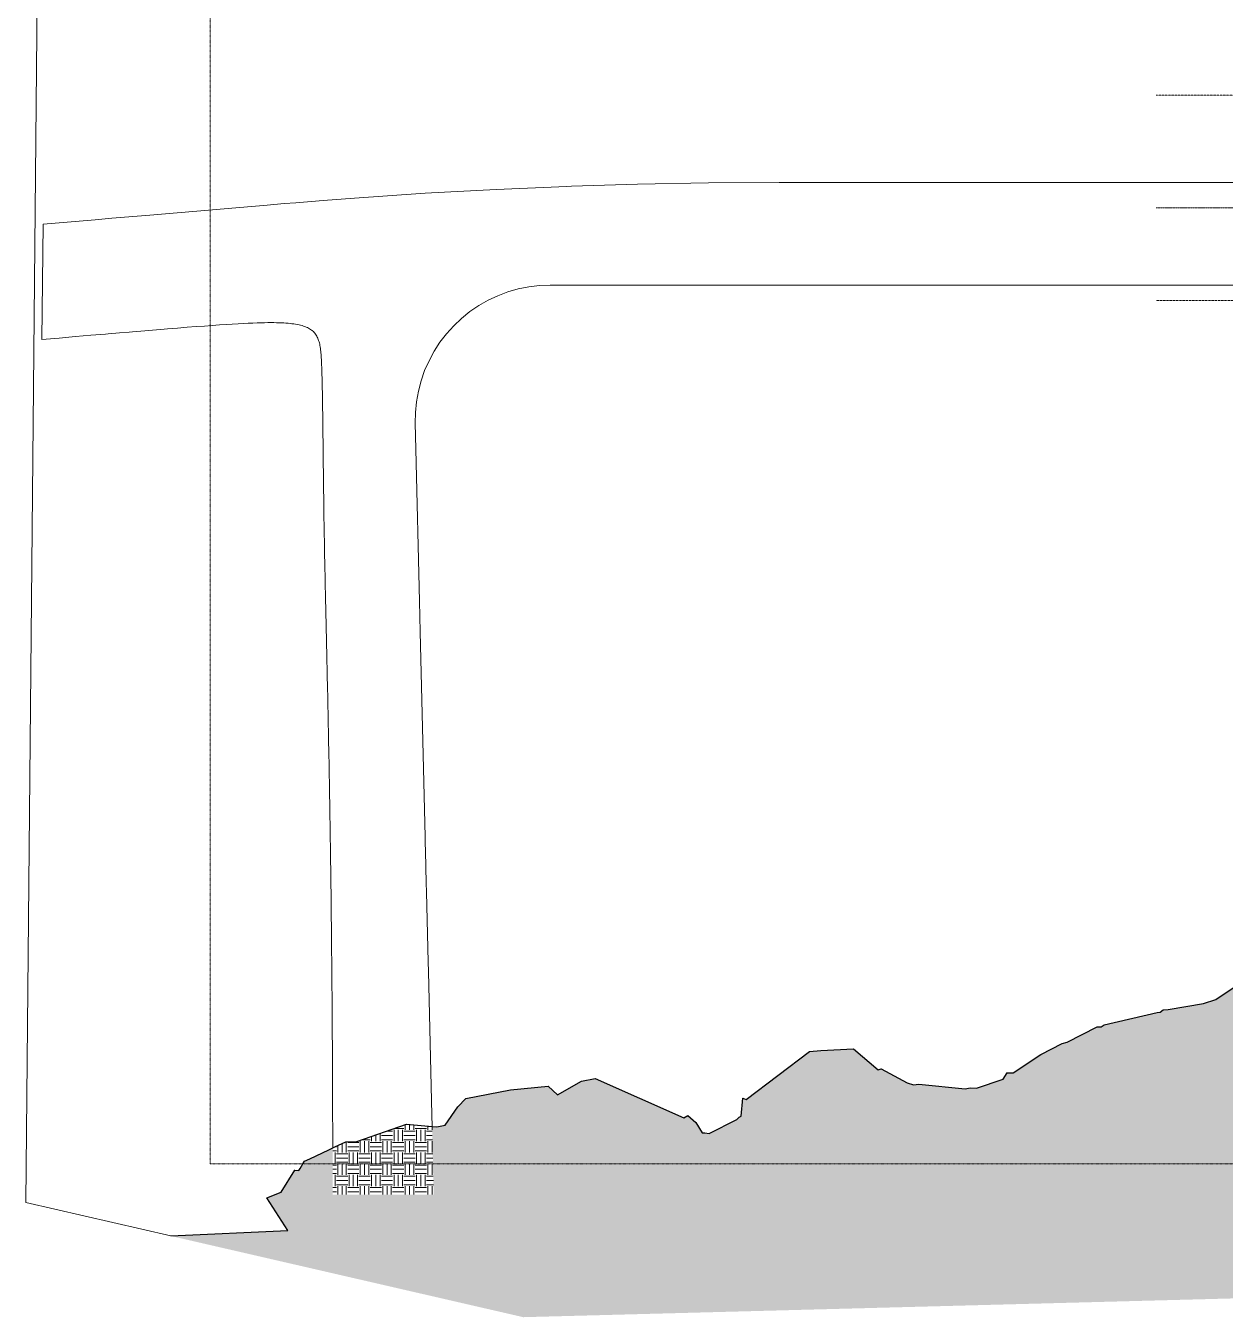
# Model space of a CAD drawing. Header units: inches. Extents: x -10205 to 13964, y -460 to 30702.
# Drawn here: x -10205 to -5087, y 7931 to 13441 of the extents above; entities that cross this region are included whole.
import ezdxf

# ---------------------------------------------------------------- set-up
doc = ezdxf.new("R2010")
doc.units = ezdxf.units.IN
doc.header["$MEASUREMENT"] = 0
for name, pattern in [('Aligning Line 1_8_', [0.25, 0.125, -0.125]), ('IMPORT-CENTER _3_', [2, 1.25, -0.25, 0.25, -0.25]), ('IMPORT-DASHED _2_', [0.75, 0.5, -0.25])]:
    doc.linetypes.add(name, pattern=pattern)
for name, color, linetype, lineweight in [('0-1', 7, 'Continuous', 5), ('00base_6150001_dwg', 147, 'Continuous', 13), ('C-TOPO', 7, 'Continuous', 9), ('C-TOPO-2', 130, 'Continuous', 25), ('E_RW', 147, 'IMPORT-DASHED _2_', 13), ('E_RW-1', 4, 'IMPORT-CENTER _3_', 9), ('G-ANNO-SYMB', 111, 'Aligning Line 1_8_', 9)]:
    doc.layers.add(name, color=color, linetype=linetype, lineweight=lineweight)
pattern_1 = [(0, (0, 0), (48, 48), [48, -48]), (0, (0, 18), (48, 48), [48, -48]), (0, (0, 36), (48, 48), [48, -48]), (90, (6, 42), (-48, 48), [48, -48]), (90, (24, 42), (-48, 48), [48, -48]), (90, (42, 42), (-48, 48), [48, -48])]

# ---------------------------------------------------------------- blocks, each defined once
blk = doc.blocks.new('1750 Ox - Topography_rvt-1-SITE PLAN - CAD FILE')
at = {"layer": 'C-TOPO'}
h = blk.add_hatch(dxfattribs=at)
h.set_pattern_fill('FP_19', color=256, style=0, pattern_type=2)
h.set_pattern_definition(pattern_1)
h.paths.add_polyline_path([(1203.9, 9769.2), (1748.4, 9769.2), (1747.1, 9770.5), (1743.4, 9770.3), (1728.8, 9775.5), (1617.9, 9778.3), (1509.9, 9797.8), (1501.2, 9792.9), (1488.3, 9802.6), (1316.1, 9813.5), (1277, 9814.6), (1199.6, 9805.2)], flags=0)
h.paths.add_polyline_path([(-8082.9, 7930.9), (4486.5, 8262.9), (4517, 8983.4), (4514.7, 10456.4), (4514.7, 9846.9), (4509, 10078.3), (4499.6, 10135.1), (4498.6, 9482.7), (4489.2, 9305.6), (4462.4, 9308.9), (4326.9, 9247.4), (4317.4, 9240.9), (4210.2, 9242), (4204.1, 9247.9), (4179.4, 9286.7), (4166.8, 9298), (4019.5, 9302.8), (4021.9, 9240.1), (4024.4, 9168.1), (4026.8, 9095.6), (4028.9, 9023.7), (4030.6, 8961.7), (4031.9, 8908), (4033.1, 8850.1), (4034.2, 8792.3), (4035.2, 8734.4), (4035.9, 8676.6), (4036.5, 8618.8), (4036.9, 8560), (4037.1, 8503.5), (4037.1, 8474.7), (3008.4, 8480.1), (3008.2, 8609.1), (3007.9, 8693.9), (3007.6, 8742.7), (3007.4, 8775.3), (3006.9, 8827.8), (3006.4, 8869.3), (3005.5, 8933.7), (3005, 8961.7), (3004.4, 8987.6), (3003.7, 9021.3), (3002.8, 9052.5), (3001.4, 9095.6), (3000.4, 9122.1), (3000, 9131.4), (2998.9, 9153.2), (2997.8, 9172.9), (2996.7, 9190.8), (2995.5, 9206.8), (2993.8, 9225.4), (2993, 9233.9), (2991.7, 9245.1), (2990.3, 9255.1), (2989, 9263.7), (2987.4, 9272.1), (2986.2, 9277.8), (2984.7, 9283.5), (2983.6, 9287.1), (2938.7, 9348.1), (2934.2, 9351.1), (2928.9, 9354.1), (2923.3, 9357), (2917.4, 9359.7), (2911.1, 9362.3), (2904.5, 9364.7), (2897.5, 9367), (2890.2, 9369.1), (2882.5, 9371.1), (2874.3, 9373), (2865.8, 9374.8), (2856.9, 9376.4), (2847.6, 9377.9), (2837.9, 9379.4), (2827.7, 9380.7), (2813.9, 9382.2), (2806.1, 9383), (2794.7, 9384), (2780.3, 9385.1), (2764, 9386.2), (2744.2, 9387.3), (2723.3, 9388.2), (2701.3, 9389), (2678.2, 9389.7), (2645.5, 9390.4), (2606.2, 9391), (2564.1, 9391.5), (2502.4, 9392), (2236.7, 9394), (2021.7, 9395.9), (1801.5, 9398), (1596, 9400.1), (1400.9, 9402.3), (1208, 9404.7), (1036.6, 9406.9), (888, 9409.1), (735, 9411.5), (359.7, 9417.5), (283.6, 9418.5), (223.4, 9419.1), (176.6, 9419.4), (141.2, 9419.5), (109, 9419.4), (80.1, 9419.1), (59.4, 9418.8), (41, 9418.3), (24.8, 9417.7), (14.2, 9417.1), (4.7, 9416.4), (-1, 9415.9), (-6.2, 9415.3), (-11.1, 9414.5), (-15.5, 9413.7), (-19.6, 9412.8), (-23.3, 9411.7), (-26.8, 9410.5), (-29.9, 9409.1), (-32.8, 9407.6), (-34.2, 9406.8), (-36.8, 9405), (-39.2, 9403), (-41.5, 9400.8), (-43.7, 9398.4), (-44.7, 9397), (-45.7, 9395.4), (-46.7, 9393.4), (-47.7, 9390.9), (-48.6, 9387.8), (-49.5, 9384.1), (-50.4, 9379.5), (-51.3, 9374), (-52.1, 9367.5), (-52.9, 9359.8), (-53.7, 9350.9), (-54.4, 9340.7), (-55.1, 9328.9), (-55.8, 9315.6), (-56.6, 9296.6), (-57.3, 9276), (-57.7, 9265.2), (-58.6, 9229.5), (-59.3, 9196.6), (-60.2, 9139.3), (-61, 9071.8), (-61.7, 8989.1), (-62.2, 8902.5), (-62.6, 8799), (-62.9, 8681.6), (-63, 8549.6), (-63.1, 8477.9), (-405.4, 8477.9), (-443.2, 9769.2), (1203.9, 9769.2), (1199.6, 9805.2), (1178.7, 9802.6), (1082.2, 9803.7), (1047.7, 9803.8), (932.7, 9807.3), (881.5, 9807.3), (862.3, 9810.9), (807, 9832.3), (806.9, 9832.1), (779.4, 9833), (777, 9838.1), (662.8, 9854.1), (638.8, 9850.5), (626.5, 9850), (496.6, 9872.4), (420.6, 9863.4), (402.3, 9854.9), (400.9, 9854.9), (399, 9854.1), (329.6, 9819.9), (283.3, 9803.4), (265.5, 9802.9), (233.1, 9815.4), (149.7, 9818.5), (80, 9816), (53.7, 9806.5), (47.5, 9806.7), (47.2, 9806.6), (20.9, 9806.7), (20.6, 9807.7), (-70.6, 9820.1), (-71.6, 9819.9), (-132.8, 9817), (-188.4, 9814.1), (-221.5, 9818.4), (-225.3, 9818.4), (-235.1, 9816.4), (-240.8, 9815.7), (-244.1, 9815.4), (-343.6, 9802.8), (-389.2, 9799.1), (-412, 9797.9), (-419.9, 9797.3), (-515.8, 9788.1), (-539.9, 9786), (-633.2, 9724.5), (-647, 9712.5), (-772.8, 9639.9), (-796.3, 9619.9), (-866.8, 9557.7), (-882.5, 9549.5), (-890.7, 9544.7), (-983.3, 9505.3), (-999.1, 9499.6), (-1097.9, 9495.8), (-1125.6, 9493.6), (-1175.3, 9481.9), (-1269.9, 9470.6), (-1332.9, 9475.6), (-1358.8, 9474.5), (-1374, 9474.8), (-1480.8, 9462.7), (-1526.7, 9465.8), (-1559.9, 9463.4), (-1664.3, 9463.4), (-1766.5, 9466.2), (-1777.7, 9467.6), (-1794.9, 9468.6), (-1808.8, 9470.5), (-1904.9, 9467.7), (-1929.8, 9459.8), (-2072.8, 9435.2), (-2105.9, 9427.5), (-2209.3, 9404.7), (-2217.7, 9402.1), (-2294.1, 9369), (-2312.4, 9362), (-2361.4, 9351.6), (-2365.1, 9350.4), (-2383.2, 9351.6), (-2399.7, 9352.4), (-2541.5, 9356.8), (-2558.3, 9356.9), (-2579, 9357.4), (-2684, 9367.1), (-2729.7, 9357.4), (-2746.8, 9354.6), (-2757.3, 9358.3), (-2885, 9365.9), (-2947.3, 9366.1), (-3002.5, 9367.2), (-3034.8, 9368.1), (-3162, 9387.4), (-3217.3, 9365.3), (-3228.1, 9362.7), (-3247.1, 9362.3), (-3359.8, 9360.9), (-3366.5, 9361.3), (-3382.5, 9363.9), (-3452.7, 9373.6), (-3521.2, 9382.6), (-3527.3, 9382.6), (-3543.2, 9382), (-3652.8, 9374.7), (-3700.1, 9378.9), (-3709.6, 9376.6), (-3767.6, 9358.7), (-3808.4, 9351.8), (-3820.5, 9345), (-3906.4, 9307), (-3913.8, 9303.2), (-3964.2, 9296.3), (-3976.4, 9283.6), (-3979.8, 9285.7), (-3968.7, 8277.4), (-4064.2, 8277.4), (-4064.2, 9302), (-4070.2, 9302.2), (-4070.2, 8277.4), (-4430.2, 8277.4), (-4430.2, 9384.2), (-4509.1, 9380.2), (-4659.7, 9387.1), (-4673.3, 9385.6), (-4686.3, 9386.9), (-4848, 9391.7), (-4874.5, 9381.6), (-5035.5, 9347.8), (-5127.5, 9286.2), (-5180.2, 9269), (-5330.9, 9244.1), (-5351.4, 9241.7), (-5364.9, 9232.1), (-5377.9, 9230.5), (-5603.2, 9178.7), (-5616.1, 9170), (-5633.9, 9170), (-5761, 9104.4), (-5782.5, 9098), (-5874.9, 9051.3), (-5992.6, 8972.9), (-6017, 8973.3), (-6035.3, 8946.1), (-6148.6, 8908.1), (-6175, 8908.8), (-6196.8, 8904.9), (-6395.2, 8924.9), (-6417.6, 8922.6), (-6444.2, 8930.2), (-6555.5, 8990.3), (-6567.9, 8986.9), (-6673.7, 9075.3), (-6812.6, 9069.1), (-6861.7, 9065), (-7131.2, 8860.4), (-7145.8, 8864.8), (-7152.8, 8788.8), (-7161.5, 8784.5), (-7171.8, 8774.4), (-7290, 8714.3), (-7307.8, 8717.9), (-7319.7, 8717.6), (-7346, 8761.2), (-7380.5, 8791.6), (-7398.1, 8782), (-7775.4, 8948.6), (-7834.7, 8938.4), (-7937, 8879.6), (-7976.8, 8916), (-8136.4, 8900.8), (-8327.2, 8864.1), (-8361.6, 8829), (-8415.5, 8750.2), (-8451.2, 8742.7), (-8471.9, 8744.6), (-8464.9, 8454), (-8895.6, 8454), (-8895.7, 8617.6), (-8895.9, 8653), (-9016.4, 8596), (-9040.5, 8557.2), (-9057.5, 8558), (-9115.5, 8464.7), (-9177.1, 8440.8), (-9087.5, 8300.3), (-9586.4, 8277.3), (-8090.7, 7932.8)], flags=0)
h = blk.add_hatch(dxfattribs=at)
h.set_pattern_fill('FP_19', color=256, style=0, pattern_type=2)
h.set_pattern_definition(pattern_1)
h.paths.add_polyline_path([(-8506.1, 8454), (-8464.9, 8454), (-8471.9, 8744.6), (-8581, 8754.9), (-8792.3, 8680.2), (-8839.7, 8679.6), (-8895.8, 8653), (-8895.7, 8551.7), (-8895.6, 8454), (-8792.3, 8454)], flags=0)
for p, q in [((-10205.4, 8419.9), (-10145.5, 14707)), ((-8500.7, 12726.2), (-8198.9, 12742.7)), ((-8198.9, 12742.7), (-8500.7, 12726.2)), ((-7896.9, 12755.5), (-8198.9, 12742.7)), ((-7896.9, 12755.5), (-8198.9, 12742.7)), ((-7896.9, 12755.5), (-7876.1, 12756.1)), ((-7896.9, 12755.5), (-7876.1, 12756.1)), ((-7594.8, 12764.7), (-7876.1, 12756.1)), ((-7594.8, 12764.7), (-7876.1, 12756.1)), ((-7594.8, 12764.7), (-7292.6, 12770.2)), ((-7292.6, 12770.2), (-7594.8, 12764.7)), ((-6990.4, 12772), (-7292.6, 12770.2)), ((-6990.4, 12772), (-7292.6, 12770.2)), ((-6098.8, 12772), (-6990.4, 12772)), ((-6098.8, 12772), (-6990.4, 12772)), ((-6098.8, 12772), (-6032.9, 12772)), ((-6098.8, 12772), (-6032.9, 12772)), ((-5982.9, 12772), (-6032.9, 12772)), ((-6032.9, 12772), (-5982.9, 12772)), ((-5964.8, 12772), (-5982.9, 12772)), ((-5964.8, 12772), (-5982.9, 12772)), ((-5836.3, 12772), (-5964.8, 12772)), ((-5836.3, 12772), (-5964.8, 12772)), ((-5836.3, 12772), (-5322.4, 12772)), ((-5836.3, 12772), (-5322.4, 12772)), ((-5274.6, 12772), (-5322.4, 12772)), ((-5322.4, 12772), (-5274.6, 12772)), ((-5162.9, 12772), (-5274.6, 12772)), ((-5274.6, 12772), (-5162.9, 12772)), ((-4867.9, 12772), (-5162.9, 12772)), ((-5162.9, 12772), (-4867.9, 12772)), ((-9175.6, 12676.1), (-9676.5, 12633.4)), ((-9175.6, 12676.1), (-9676.5, 12633.4)), ((-9103.6, 12682.2), (-9175.6, 12676.1)), ((-9103.6, 12682.2), (-9175.6, 12676.1)), ((-9103.6, 12682.2), (-9053.3, 12686.2)), ((-9053.3, 12686.2), (-9103.6, 12682.2)), ((-8936.1, 12695.4), (-9053.3, 12686.2)), ((-9053.3, 12686.2), (-8936.1, 12695.4)), ((-8802.3, 12706), (-8936.1, 12695.4)), ((-8802.3, 12706), (-8936.1, 12695.4)), ((-8500.7, 12726.2), (-8802.3, 12706)), ((-8500.7, 12726.2), (-8802.3, 12706)), ((-9838.2, 12619.7), (-9910.2, 12613.5)), ((-9910.2, 12613.5), (-9838.2, 12619.7)), ((-9676.5, 12633.4), (-9838.2, 12619.7)), ((-9838.2, 12619.7), (-9676.5, 12633.4)), ((-10137.6, 12102.2), (-10131.8, 12594.7)), ((-10131.8, 12594.7), (-10137.6, 12102.2)), ((-10131.8, 12594.7), (-9910.2, 12613.5)), ((-9910.2, 12613.5), (-10131.8, 12594.7)), ((-8191, 12289.4), (-8232.6, 12269.9)), ((-8191, 12289.4), (-8232.6, 12269.9)), ((-8148, 12305.5), (-8191, 12289.4)), ((-8148, 12305.5), (-8191, 12289.4)), ((-8103.9, 12318.2), (-8148, 12305.5)), ((-8103.9, 12318.2), (-8148, 12305.5)), ((-8058.9, 12327.3), (-8103.9, 12318.2)), ((-8058.9, 12327.3), (-8103.9, 12318.2)), ((-8013.3, 12332.8), (-8058.9, 12327.3)), ((-8013.3, 12332.8), (-8058.9, 12327.3)), ((-7967.4, 12334.6), (-8013.3, 12332.8)), ((-7967.4, 12334.6), (-8013.3, 12332.8)), ((-7967.4, 12334.6), (-7898.3, 12334.6)), ((-7898.3, 12334.6), (-7967.4, 12334.6)), ((-7898.3, 12334.6), (-5751.7, 12334.6)), ((-5751.7, 12334.6), (-7898.3, 12334.6)), ((-5751.7, 12334.6), (-5734.8, 12334.6)), ((-5751.7, 12334.6), (-5734.8, 12334.6)), ((-5734.8, 12334.6), (-5720.1, 12334.6)), ((-5720.1, 12334.6), (-5734.8, 12334.6)), ((-5674.9, 12334.6), (-5720.1, 12334.6)), ((-5674.9, 12334.6), (-5720.1, 12334.6)), ((-5395.6, 12334.6), (-5674.9, 12334.6)), ((-5674.9, 12334.6), (-5395.6, 12334.6)), ((-5395.6, 12334.6), (-5295.7, 12334.6)), ((-5295.7, 12334.6), (-5395.6, 12334.6)), ((-5190.2, 12334.6), (-5295.7, 12334.6)), ((-5295.7, 12334.6), (-5190.2, 12334.6)), ((-5170.1, 12334.6), (-5190.2, 12334.6)), ((-5170.1, 12334.6), (-5190.2, 12334.6)), ((-4730.2, 12334.6), (-5170.1, 12334.6)), ((-5170.1, 12334.6), (-4730.2, 12334.6)), ((-8272.5, 12247.2), (-8310.4, 12221.3)), ((-8272.5, 12247.2), (-8310.4, 12221.3)), ((-8232.6, 12269.9), (-8272.5, 12247.2)), ((-8232.6, 12269.9), (-8272.5, 12247.2)), ((-8346.2, 12192.6), (-8379.5, 12161)), ((-8379.5, 12161), (-8346.2, 12192.6)), ((-8310.4, 12221.3), (-8346.2, 12192.6)), ((-8310.4, 12221.3), (-8346.2, 12192.6)), ((-9927.6, 12120.4), (-9864.9, 12125.8)), ((-9927.6, 12120.4), (-9864.9, 12125.8)), ((-9854.6, 12126.6), (-9864.9, 12125.8)), ((-9854.6, 12126.6), (-9864.9, 12125.8)), ((-9854.6, 12126.6), (-9805.8, 12130.8)), ((-9854.6, 12126.6), (-9805.8, 12130.8)), ((-9805.8, 12130.8), (-9764.7, 12134.2)), ((-9764.7, 12134.2), (-9805.8, 12130.8)), ((-9749.9, 12135.5), (-9764.7, 12134.2)), ((-9764.7, 12134.2), (-9749.9, 12135.5)), ((-9749.9, 12135.5), (-9697.4, 12139.9)), ((-9697.4, 12139.9), (-9749.9, 12135.5)), ((-9647.9, 12143.9), (-9697.4, 12139.9)), ((-9697.4, 12139.9), (-9647.9, 12143.9)), ((-9647.9, 12143.9), (-9629.5, 12145.4)), ((-9629.5, 12145.4), (-9647.9, 12143.9)), ((-9629.5, 12145.4), (-9601.5, 12147.7)), ((-9601.5, 12147.7), (-9629.5, 12145.4)), ((-9601.5, 12147.7), (-9557.9, 12151.1)), ((-9601.5, 12147.7), (-9557.9, 12151.1)), ((-9517.2, 12154.3), (-9557.9, 12151.1)), ((-9517.2, 12154.3), (-9557.9, 12151.1)), ((-9479.1, 12157.2), (-9517.2, 12154.3)), ((-9479.1, 12157.2), (-9517.2, 12154.3)), ((-9479.1, 12157.2), (-9443.5, 12159.9)), ((-9443.5, 12159.9), (-9479.1, 12157.2)), ((-9443.5, 12159.9), (-9410.4, 12162.3)), ((-9443.5, 12159.9), (-9410.4, 12162.3)), ((-9410.4, 12162.3), (-9379.6, 12164.4)), ((-9379.6, 12164.4), (-9410.4, 12162.3)), ((-9351, 12166.3), (-9379.6, 12164.4)), ((-9351, 12166.3), (-9379.6, 12164.4)), ((-9351, 12166.3), (-9324.4, 12168)), ((-9351, 12166.3), (-9324.4, 12168)), ((-9299.8, 12169.4), (-9324.4, 12168)), ((-9324.4, 12168), (-9299.8, 12169.4)), ((-9299.8, 12169.4), (-9277.1, 12170.7)), ((-9277.1, 12170.7), (-9299.8, 12169.4)), ((-9277.1, 12170.7), (-9256, 12171.7)), ((-9277.1, 12170.7), (-9256, 12171.7)), ((-9256, 12171.7), (-9236.6, 12172.6)), ((-9236.6, 12172.6), (-9256, 12171.7)), ((-9236.6, 12172.6), (-9218.7, 12173.3)), ((-9218.7, 12173.3), (-9236.6, 12172.6)), ((-9202.1, 12173.8), (-9218.7, 12173.3)), ((-9218.7, 12173.3), (-9202.1, 12173.8)), ((-9186.8, 12174.1), (-9202.1, 12173.8)), ((-9202.1, 12173.8), (-9186.8, 12174.1)), ((-9186.8, 12174.1), (-9172.7, 12174.3)), ((-9172.7, 12174.3), (-9186.8, 12174.1)), ((-9172.7, 12174.3), (-9159.5, 12174.4)), ((-9159.5, 12174.4), (-9172.7, 12174.3)), ((-9147.3, 12174.3), (-9159.5, 12174.4)), ((-9147.3, 12174.3), (-9159.5, 12174.4)), ((-9135.9, 12174.1), (-9147.3, 12174.3)), ((-9135.9, 12174.1), (-9147.3, 12174.3)), ((-9135.9, 12174.1), (-9125.1, 12173.7)), ((-9125.1, 12173.7), (-9135.9, 12174.1)), ((-9125.1, 12173.7), (-9114.9, 12173.3)), ((-9114.9, 12173.3), (-9125.1, 12173.7)), ((-9114.9, 12173.3), (-9105.1, 12172.8)), ((-9105.1, 12172.8), (-9114.9, 12173.3)), ((-9105.1, 12172.8), (-9095.7, 12172.2)), ((-9095.7, 12172.2), (-9105.1, 12172.8)), ((-9086.6, 12171.4), (-9095.7, 12172.2)), ((-9095.7, 12172.2), (-9086.6, 12171.4)), ((-9077.9, 12170.6), (-9086.6, 12171.4)), ((-9086.6, 12171.4), (-9077.9, 12170.6)), ((-9069.6, 12169.7), (-9077.9, 12170.6)), ((-9069.6, 12169.7), (-9077.9, 12170.6)), ((-9061.6, 12168.6), (-9069.6, 12169.7)), ((-9069.6, 12169.7), (-9061.6, 12168.6)), ((-9061.6, 12168.6), (-9053.9, 12167.5)), ((-9053.9, 12167.5), (-9061.6, 12168.6)), ((-9053.9, 12167.5), (-9046.5, 12166.2)), ((-9046.5, 12166.2), (-9053.9, 12167.5)), ((-9039.5, 12164.8), (-9046.5, 12166.2)), ((-9046.5, 12166.2), (-9039.5, 12164.8)), ((-9039.5, 12164.8), (-9032.8, 12163.2)), ((-9032.8, 12163.2), (-9039.5, 12164.8)), ((-9026.4, 12161.6), (-9032.8, 12163.2)), ((-9032.8, 12163.2), (-9026.4, 12161.6)), ((-9026.4, 12161.6), (-9020.3, 12159.7)), ((-9020.3, 12159.7), (-9026.4, 12161.6)), ((-9020.3, 12159.7), (-9014.5, 12157.7)), ((-9020.3, 12159.7), (-9014.5, 12157.7)), ((-9009, 12155.6), (-9014.5, 12157.7)), ((-9014.5, 12157.7), (-9009, 12155.6)), ((-9003.8, 12153.3), (-9009, 12155.6)), ((-9003.8, 12153.3), (-9009, 12155.6)), ((-8998.9, 12150.8), (-9003.8, 12153.3)), ((-8998.9, 12150.8), (-9003.8, 12153.3)), ((-8998.9, 12150.8), (-8994.3, 12148.2)), ((-8994.3, 12148.2), (-8998.9, 12150.8)), ((-8994.3, 12148.2), (-8989.9, 12145.4)), ((-8994.3, 12148.2), (-8989.9, 12145.4)), ((-8989.9, 12145.4), (-8985.8, 12142.4)), ((-8989.9, 12145.4), (-8985.8, 12142.4)), ((-8983.3, 12140.4), (-8985.8, 12142.4)), ((-8983.3, 12140.4), (-8985.8, 12142.4)), ((-8983.3, 12140.4), (-8982, 12139.3)), ((-8982, 12139.3), (-8983.3, 12140.4)), ((-8978.4, 12136), (-8982, 12139.3)), ((-8982, 12139.3), (-8978.4, 12136)), ((-8978.4, 12136), (-8975.1, 12132.5)), ((-8975.1, 12132.5), (-8978.4, 12136)), ((-8975.1, 12132.5), (-8971.9, 12128.8)), ((-8971.9, 12128.8), (-8975.1, 12132.5)), ((-8971.9, 12128.8), (-8969, 12124.9)), ((-8971.9, 12128.8), (-8969, 12124.9)), ((-8966.4, 12120.9), (-8969, 12124.9)), ((-8969, 12124.9), (-8966.4, 12120.9)), ((-8410.3, 12126.9), (-8438.2, 12090.5)), ((-8438.2, 12090.5), (-8410.3, 12126.9)), ((-8379.5, 12161), (-8410.3, 12126.9)), ((-8379.5, 12161), (-8410.3, 12126.9)), ((-10137.6, 12102.2), (-10063.8, 12108.6)), ((-10063.8, 12108.6), (-10137.6, 12102.2)), ((-9993.9, 12114.7), (-10063.8, 12108.6)), ((-9993.9, 12114.7), (-10063.8, 12108.6)), ((-9993.9, 12114.7), (-9927.6, 12120.4)), ((-9927.6, 12120.4), (-9993.9, 12114.7)), ((-8963.9, 12116.7), (-8966.4, 12120.9)), ((-8966.4, 12120.9), (-8963.9, 12116.7)), ((-8961.6, 12112.3), (-8963.9, 12116.7)), ((-8961.6, 12112.3), (-8963.9, 12116.7)), ((-8961.6, 12112.3), (-8959.5, 12107.7)), ((-8959.5, 12107.7), (-8961.6, 12112.3)), ((-8957.5, 12103), (-8959.5, 12107.7)), ((-8959.5, 12107.7), (-8957.5, 12103)), ((-8957.5, 12103), (-8955.8, 12098)), ((-8955.8, 12098), (-8957.5, 12103)), ((-8954.2, 12092.9), (-8955.8, 12098)), ((-8954.2, 12092.9), (-8955.8, 12098)), ((-8952.7, 12087.6), (-8954.2, 12092.9)), ((-8952.7, 12087.6), (-8954.2, 12092.9)), ((-8952.7, 12087.6), (-8951.4, 12082.1)), ((-8952.7, 12087.6), (-8951.4, 12082.1)), ((-8951.4, 12082.1), (-8950.2, 12076.4)), ((-8951.4, 12082.1), (-8950.2, 12076.4)), ((-8949.1, 12070.5), (-8950.2, 12076.4)), ((-8949.1, 12070.5), (-8950.2, 12076.4)), ((-8949.1, 12070.5), (-8948.2, 12064.4)), ((-8948.2, 12064.4), (-8949.1, 12070.5)), ((-8438.2, 12090.5), (-8463.1, 12051.9)), ((-8438.2, 12090.5), (-8463.1, 12051.9)), ((-8947.3, 12058.2), (-8948.2, 12064.4)), ((-8947.3, 12058.2), (-8948.2, 12064.4)), ((-8946.6, 12051.7), (-8947.3, 12058.2)), ((-8947.3, 12058.2), (-8946.6, 12051.7)), ((-8945.9, 12045), (-8946.6, 12051.7)), ((-8946.6, 12051.7), (-8945.9, 12045)), ((-8945.9, 12045), (-8945.3, 12038.2)), ((-8945.3, 12038.2), (-8945.9, 12045)), ((-8945.3, 12038.2), (-8945, 12033.6)), ((-8945, 12033.6), (-8945.3, 12038.2)), ((-8944.8, 12031.1), (-8945, 12033.6)), ((-8945, 12033.6), (-8944.8, 12031.1)), ((-8944.8, 12031.1), (-8944.4, 12023.9)), ((-8944.4, 12023.9), (-8944.8, 12031.1)), ((-8944, 12016.4), (-8944.4, 12023.9)), ((-8944.4, 12023.9), (-8944, 12016.4)), ((-8944, 12016.4), (-8943.6, 12008.7)), ((-8943.6, 12008.7), (-8944, 12016.4)), ((-8484.9, 12011.5), (-8503.4, 11969.5)), ((-8484.9, 12011.5), (-8503.4, 11969.5)), ((-8463.1, 12051.9), (-8484.9, 12011.5)), ((-8463.1, 12051.9), (-8484.9, 12011.5)), ((-8943.3, 12000.9), (-8943.6, 12008.7)), ((-8943.6, 12008.7), (-8943.3, 12000.9)), ((-8943, 11992.8), (-8943.3, 12000.9)), ((-8943.3, 12000.9), (-8943, 11992.8)), ((-8943, 11992.8), (-8942.7, 11984.6)), ((-8942.7, 11984.6), (-8943, 11992.8)), ((-8942.4, 11976.1), (-8942.7, 11984.6)), ((-8942.4, 11976.1), (-8942.7, 11984.6)), ((-8942.4, 11976.1), (-8942.1, 11967.4)), ((-8942.1, 11967.4), (-8942.4, 11976.1)), ((-8941.8, 11958.5), (-8942.1, 11967.4)), ((-8942.1, 11967.4), (-8941.8, 11958.5)), ((-8941.8, 11958.5), (-8941.6, 11949.5)), ((-8941.6, 11949.5), (-8941.8, 11958.5)), ((-8503.4, 11969.5), (-8518.5, 11926.1)), ((-8518.5, 11926.1), (-8503.4, 11969.5)), ((-8941.6, 11949.5), (-8941.3, 11940.2)), ((-8941.6, 11949.5), (-8941.3, 11940.2)), ((-8941.1, 11930.7), (-8941.3, 11940.2)), ((-8941.1, 11930.7), (-8941.3, 11940.2)), ((-8941.1, 11930.7), (-8940.9, 11921)), ((-8940.9, 11921), (-8941.1, 11930.7)), ((-8940.9, 11921), (-8940.7, 11911.2)), ((-8940.9, 11921), (-8940.7, 11911.2)), ((-8940.4, 11901.1), (-8940.7, 11911.2)), ((-8940.4, 11901.1), (-8940.7, 11911.2)), ((-8518.5, 11926.1), (-8530.1, 11881.7)), ((-8518.5, 11926.1), (-8530.1, 11881.7)), ((-8940.4, 11901.1), (-8940.2, 11890.8)), ((-8940.2, 11890.8), (-8940.4, 11901.1)), ((-8940, 11880.4), (-8940.2, 11890.8)), ((-8940.2, 11890.8), (-8940, 11880.4)), ((-8939.8, 11869.7), (-8940, 11880.4)), ((-8940, 11880.4), (-8939.8, 11869.7)), ((-8939.8, 11869.7), (-8939.6, 11858.9)), ((-8939.6, 11858.9), (-8939.8, 11869.7)), ((-8939.5, 11847.9), (-8939.6, 11858.9)), ((-8939.6, 11858.9), (-8939.5, 11847.9)), ((-8939.5, 11847.9), (-8939.3, 11836.6)), ((-8939.3, 11836.6), (-8939.5, 11847.9)), ((-8530.1, 11881.7), (-8538.1, 11836.5)), ((-8530.1, 11881.7), (-8538.1, 11836.5)), ((-8939.1, 11825.2), (-8939.3, 11836.6)), ((-8939.1, 11825.2), (-8939.3, 11836.6)), ((-8939.1, 11825.2), (-8938.9, 11813.7)), ((-8939.1, 11825.2), (-8938.9, 11813.7)), ((-8938.8, 11801.9), (-8938.9, 11813.7)), ((-8938.8, 11801.9), (-8938.9, 11813.7)), ((-8938.8, 11801.9), (-8938.6, 11789.9)), ((-8938.6, 11789.9), (-8938.8, 11801.9)), ((-8538.1, 11836.5), (-8542.5, 11790.8)), ((-8538.1, 11836.5), (-8542.5, 11790.8)), ((-8938.4, 11777.8), (-8938.6, 11789.9)), ((-8938.4, 11777.8), (-8938.6, 11789.9)), ((-8938.3, 11765.5), (-8938.4, 11777.8)), ((-8938.3, 11765.5), (-8938.4, 11777.8)), ((-8938.3, 11765.5), (-8938.1, 11753)), ((-8938.3, 11765.5), (-8938.1, 11753)), ((-8938, 11740.3), (-8938.1, 11753)), ((-8938.1, 11753), (-8938, 11740.3)), ((-8938, 11740.3), (-8937.8, 11727.4)), ((-8937.8, 11727.4), (-8938, 11740.3)), ((-8543.3, 11744.9), (-8542.5, 11790.8)), ((-8542.5, 11790.8), (-8543.3, 11744.9)), ((-8543.3, 11744.9), (-8540.6, 11634.8)), ((-8540.6, 11634.8), (-8543.3, 11744.9)), ((-8937.7, 11714.4), (-8937.8, 11727.4)), ((-8937.7, 11714.4), (-8937.8, 11727.4)), ((-8937.7, 11714.4), (-8937.5, 11701.2)), ((-8937.7, 11714.4), (-8937.5, 11701.2)), ((-8937.3, 11687.8), (-8937.5, 11701.2)), ((-8937.3, 11687.8), (-8937.5, 11701.2)), ((-8937.2, 11674.3), (-8937.3, 11687.8)), ((-8937.3, 11687.8), (-8937.2, 11674.3)), ((-8937.2, 11674.3), (-8937, 11660.5)), ((-8937.2, 11674.3), (-8937, 11660.5)), ((-8936.9, 11646.6), (-8937, 11660.5)), ((-8937, 11660.5), (-8936.9, 11646.6)), ((-8936.9, 11646.6), (-8936.7, 11632.6)), ((-8936.9, 11646.6), (-8936.7, 11632.6)), ((-8936.6, 11618.3), (-8936.7, 11632.6)), ((-8936.7, 11632.6), (-8936.6, 11618.3)), ((-8525.2, 10986.5), (-8540.6, 11634.8)), ((-8540.6, 11634.8), (-8525.2, 10986.5)), ((-8936.4, 11603.9), (-8936.6, 11618.3)), ((-8936.4, 11603.9), (-8936.6, 11618.3)), ((-8936.4, 11603.9), (-8936.2, 11589.4)), ((-8936.4, 11603.9), (-8936.2, 11589.4)), ((-8936.1, 11574.6), (-8936.2, 11589.4)), ((-8936.2, 11589.4), (-8936.1, 11574.6)), ((-8935.9, 11559.8), (-8936.1, 11574.6)), ((-8936.1, 11574.6), (-8935.9, 11559.8)), ((-8935.7, 11544.7), (-8935.9, 11559.8)), ((-8935.7, 11544.7), (-8935.9, 11559.8)), ((-8935.6, 11529.5), (-8935.7, 11544.7)), ((-8935.6, 11529.5), (-8935.7, 11544.7)), ((-8935.4, 11514.1), (-8935.6, 11529.5)), ((-8935.4, 11514.1), (-8935.6, 11529.5)), ((-8935.4, 11514.1), (-8935.2, 11498.6)), ((-8935.4, 11514.1), (-8935.2, 11498.6)), ((-8935, 11482.9), (-8935.2, 11498.6)), ((-8935.2, 11498.6), (-8935, 11482.9)), ((-8935, 11482.9), (-8934.8, 11467)), ((-8934.8, 11467), (-8935, 11482.9)), ((-8934.8, 11467), (-8934.6, 11451)), ((-8934.8, 11467), (-8934.6, 11451)), ((-8934.6, 11451), (-8934.4, 11434.9)), ((-8934.6, 11451), (-8934.4, 11434.9)), ((-8934.4, 11434.9), (-8934.2, 11418.6)), ((-8934.4, 11434.9), (-8934.2, 11418.6)), ((-8933.9, 11402.1), (-8934.2, 11418.6)), ((-8934.2, 11418.6), (-8933.9, 11402.1)), ((-8933.9, 11402.1), (-8933.7, 11385.5)), ((-8933.7, 11385.5), (-8933.9, 11402.1)), ((-8933.7, 11385.5), (-8933.5, 11368.7)), ((-8933.5, 11368.7), (-8933.7, 11385.5)), ((-8933.2, 11351.8), (-8933.5, 11368.7)), ((-8933.2, 11351.8), (-8933.5, 11368.7)), ((-8933.2, 11351.8), (-8933, 11334.8)), ((-8933.2, 11351.8), (-8933, 11334.8)), ((-8933, 11334.8), (-8932.7, 11317.6)), ((-8933, 11334.8), (-8932.7, 11317.6)), ((-8932.4, 11300.3), (-8932.7, 11317.6)), ((-8932.4, 11300.3), (-8932.7, 11317.6)), ((-8932.1, 11282.8), (-8932.4, 11300.3)), ((-8932.4, 11300.3), (-8932.1, 11282.8)), ((-8932.1, 11282.8), (-8931.8, 11265.1)), ((-8932.1, 11282.8), (-8931.8, 11265.1)), ((-8931.5, 11247.4), (-8931.8, 11265.1)), ((-8931.8, 11265.1), (-8931.5, 11247.4)), ((-8931.5, 11247.4), (-8931.2, 11229.5)), ((-8931.2, 11229.5), (-8931.5, 11247.4)), ((-8931.2, 11229.5), (-8930.9, 11211.4)), ((-8930.9, 11211.4), (-8931.2, 11229.5)), ((-8930.6, 11193.2), (-8930.9, 11211.4)), ((-8930.6, 11193.2), (-8930.9, 11211.4)), ((-8930.2, 11174.9), (-8930.6, 11193.2)), ((-8930.6, 11193.2), (-8930.2, 11174.9)), ((-8930.2, 11174.9), (-8929.8, 11156.4)), ((-8929.8, 11156.4), (-8930.2, 11174.9)), ((-8929.5, 11137.8), (-8929.8, 11156.4)), ((-8929.5, 11137.8), (-8929.8, 11156.4)), ((-8929.5, 11137.8), (-8929.1, 11119)), ((-8929.1, 11119), (-8929.5, 11137.8)), ((-8929.1, 11119), (-8928.7, 11100.1)), ((-8929.1, 11119), (-8928.7, 11100.1)), ((-8928.3, 11080.9), (-8928.7, 11100.1)), ((-8928.3, 11080.9), (-8928.7, 11100.1)), ((-8927.9, 11061.6), (-8928.3, 11080.9)), ((-8927.9, 11061.6), (-8928.3, 11080.9)), ((-8927.9, 11061.6), (-8927.5, 11042.2)), ((-8927.5, 11042.2), (-8927.9, 11061.6)), ((-8927.5, 11042.2), (-8927, 11022.5)), ((-8927.5, 11042.2), (-8927, 11022.5)), ((-8927, 11022.5), (-8926.6, 11002.7)), ((-8927, 11022.5), (-8926.6, 11002.7)), ((-8926.2, 10982.6), (-8926.6, 11002.7)), ((-8926.2, 10982.6), (-8926.6, 11002.7)), ((-8926.2, 10982.6), (-8925.7, 10962.4)), ((-8925.7, 10962.4), (-8926.2, 10982.6)), ((-8525.2, 10986.5), (-8522.1, 10855.1)), ((-8522.1, 10855.1), (-8525.2, 10986.5)), ((-8925.7, 10962.4), (-8925.3, 10942)), ((-8925.3, 10942), (-8925.7, 10962.4)), ((-8924.8, 10921.3), (-8925.3, 10942)), ((-8924.8, 10921.3), (-8925.3, 10942)), ((-8924.3, 10900.5), (-8924.8, 10921.3)), ((-8924.8, 10921.3), (-8924.3, 10900.5)), ((-8923.9, 10879.4), (-8924.3, 10900.5)), ((-8923.9, 10879.4), (-8924.3, 10900.5)), ((-8923.9, 10879.4), (-8923.4, 10858.2)), ((-8923.4, 10858.2), (-8923.9, 10879.4)), ((-8922.9, 10836.7), (-8923.4, 10858.2)), ((-8922.9, 10836.7), (-8923.4, 10858.2)), ((-8522.1, 10855.1), (-8501.3, 9979.8)), ((-8522.1, 10855.1), (-8501.3, 9979.8)), ((-8922.9, 10836.7), (-8922.4, 10814.9)), ((-8922.4, 10814.9), (-8922.9, 10836.7)), ((-8922.4, 10814.9), (-8921.9, 10793)), ((-8922.4, 10814.9), (-8921.9, 10793)), ((-8921.9, 10793), (-8921.4, 10770.8)), ((-8921.9, 10793), (-8921.4, 10770.8)), ((-8920.9, 10748.3), (-8921.4, 10770.8)), ((-8920.9, 10748.3), (-8921.4, 10770.8)), ((-8920.9, 10748.3), (-8920.4, 10725.6)), ((-8920.4, 10725.6), (-8920.9, 10748.3)), ((-8920.4, 10725.6), (-8919.9, 10702.7)), ((-8920.4, 10725.6), (-8919.9, 10702.7)), ((-8919.9, 10702.7), (-8919.4, 10679.5)), ((-8919.4, 10679.5), (-8919.9, 10702.7)), ((-8918.9, 10656.1), (-8919.4, 10679.5)), ((-8918.9, 10656.1), (-8919.4, 10679.5)), ((-8918.3, 10632.4), (-8918.9, 10656.1)), ((-8918.3, 10632.4), (-8918.9, 10656.1)), ((-8917.8, 10608.4), (-8918.3, 10632.4)), ((-8917.8, 10608.4), (-8918.3, 10632.4)), ((-8917.8, 10608.4), (-8917.3, 10584.1)), ((-8917.8, 10608.4), (-8917.3, 10584.1)), ((-8917.3, 10584.1), (-8916.8, 10559.6)), ((-8916.8, 10559.6), (-8917.3, 10584.1)), ((-8916.8, 10559.6), (-8916.3, 10534.8)), ((-8916.8, 10559.6), (-8916.3, 10534.8)), ((-8916.3, 10534.8), (-8915.7, 10509.7)), ((-8915.7, 10509.7), (-8916.3, 10534.8)), ((-8915.2, 10484.3), (-8915.7, 10509.7)), ((-8915.7, 10509.7), (-8915.2, 10484.3)), ((-8914.7, 10458.6), (-8915.2, 10484.3)), ((-8915.2, 10484.3), (-8914.7, 10458.6)), ((-8914.7, 10458.6), (-8914.2, 10432.6)), ((-8914.2, 10432.6), (-8914.7, 10458.6)), ((-8914.2, 10432.6), (-8913.6, 10406.3)), ((-8913.6, 10406.3), (-8914.2, 10432.6)), ((-8913.6, 10406.3), (-8913.1, 10379.6)), ((-8913.6, 10406.3), (-8913.1, 10379.6)), ((-8913.1, 10379.6), (-8912.6, 10352.7)), ((-8913.1, 10379.6), (-8912.6, 10352.7)), ((-8912.1, 10325.5), (-8912.6, 10352.7)), ((-8912.1, 10325.5), (-8912.6, 10352.7)), ((-8911.6, 10297.9), (-8912.1, 10325.5)), ((-8912.1, 10325.5), (-8911.6, 10297.9)), ((-8911.6, 10297.9), (-8911, 10270)), ((-8911, 10270), (-8911.6, 10297.9)), ((-8911, 10270), (-8910.5, 10241.8)), ((-8911, 10270), (-8910.5, 10241.8)), ((-8910.5, 10241.8), (-8910, 10213.2)), ((-8910.5, 10241.8), (-8910, 10213.2)), ((-8910, 10213.2), (-8909.5, 10184.3)), ((-8910, 10213.2), (-8909.5, 10184.3)), ((-8909, 10155), (-8909.5, 10184.3)), ((-8909.5, 10184.3), (-8909, 10155)), ((-8909, 10155), (-8908.5, 10125.4)), ((-8909, 10155), (-8908.5, 10125.4)), ((-8908, 10095.4), (-8908.5, 10125.4)), ((-8908.5, 10125.4), (-8908, 10095.4)), ((-8907.5, 10065.1), (-8908, 10095.4)), ((-8907.5, 10065.1), (-8908, 10095.4)), ((-8907.5, 10065.1), (-8907, 10034.4)), ((-8907.5, 10065.1), (-8907, 10034.4)), ((-8907, 10034.4), (-8906.6, 10003.3)), ((-8906.6, 10003.3), (-8907, 10034.4)), ((-8906.1, 9971.9), (-8906.6, 10003.3)), ((-8906.1, 9971.9), (-8906.6, 10003.3)), ((-8501.3, 9979.8), (-8500.7, 9954.5)), ((-8501.3, 9979.8), (-8500.7, 9954.5)), ((-8905.6, 9940.1), (-8906.1, 9971.9)), ((-8905.6, 9940.1), (-8906.1, 9971.9)), ((-8905.2, 9907.9), (-8905.6, 9940.1)), ((-8905.6, 9940.1), (-8905.2, 9907.9)), ((-8499.8, 9919.9), (-8500.7, 9954.5)), ((-8499.8, 9919.9), (-8500.7, 9954.5)), ((-8499.8, 9919.9), (-8496.6, 9783.5)), ((-8496.6, 9783.5), (-8499.8, 9919.9)), ((-8905.2, 9907.9), (-8904.7, 9875.3)), ((-8904.7, 9875.3), (-8905.2, 9907.9)), ((-8904.7, 9875.3), (-8904.3, 9842.3)), ((-8904.3, 9842.3), (-8904.7, 9875.3)), ((-8904.2, 9838.6), (-8904.3, 9842.3)), ((-8904.3, 9842.3), (-8904.2, 9838.6)), ((-8903.8, 9808.9), (-8904.2, 9838.6)), ((-8903.8, 9808.9), (-8904.2, 9838.6)), ((-8903.4, 9775.1), (-8903.8, 9808.9)), ((-8903.8, 9808.9), (-8903.4, 9775.1)), ((-8903.4, 9775.1), (-8903.4, 9773.8)), ((-8903.4, 9773.8), (-8903.4, 9775.1)), ((-8903.4, 9773.8), (-8903, 9740.9)), ((-8903, 9740.9), (-8903.4, 9773.8)), ((-8495.7, 9744.8), (-8496.6, 9783.5)), ((-8495.7, 9744.8), (-8496.6, 9783.5)), ((-8902.6, 9706.3), (-8903, 9740.9)), ((-8902.6, 9706.3), (-8903, 9740.9)), ((-8902.3, 9684.9), (-8902.6, 9706.3)), ((-8902.6, 9706.3), (-8902.3, 9684.9)), ((-8488.6, 9446.5), (-8495.7, 9744.8)), ((-8495.7, 9744.8), (-8488.6, 9446.5)), ((-8902.3, 9684.9), (-8902.1, 9671.3)), ((-8902.3, 9684.9), (-8902.1, 9671.3)), ((-8902.1, 9671.3), (-8902, 9659.6)), ((-8902, 9659.6), (-8902.1, 9671.3)), ((-8902, 9659.6), (-8901.8, 9635.9)), ((-8902, 9659.6), (-8901.8, 9635.9)), ((-8901.4, 9600), (-8901.8, 9635.9)), ((-8901.8, 9635.9), (-8901.4, 9600)), ((-8901.4, 9600), (-8901.2, 9581.6)), ((-8901.2, 9581.6), (-8901.4, 9600)), ((-8901, 9563.7), (-8901.2, 9581.6)), ((-8901.2, 9581.6), (-8901, 9563.7)), ((-8900.6, 9527), (-8901, 9563.7)), ((-8900.6, 9527), (-8901, 9563.7)), ((-8900.6, 9527), (-8900.3, 9489.8)), ((-8900.6, 9527), (-8900.3, 9489.8)), ((-8900.3, 9489.8), (-8899.9, 9452.2)), ((-8900.3, 9489.8), (-8899.9, 9452.2)), ((-8899.6, 9414.1), (-8899.9, 9452.2)), ((-8899.6, 9414.1), (-8899.9, 9452.2)), ((-8488.6, 9446.5), (-8487.6, 9406.4)), ((-8488.6, 9446.5), (-8487.6, 9406.4)), ((-8899.5, 9410.5), (-8899.6, 9414.1)), ((-8899.5, 9410.5), (-8899.6, 9414.1)), ((-8899.2, 9375.6), (-8899.5, 9410.5)), ((-8899.2, 9375.6), (-8899.5, 9410.5)), ((-8898.9, 9336.6), (-8899.2, 9375.6)), ((-8899.2, 9375.6), (-8898.9, 9336.6)), ((-8487.6, 9406.4), (-8474.5, 8855.9)), ((-8474.5, 8855.9), (-8487.6, 9406.4)), ((-8898.7, 9307.9), (-8898.9, 9336.6)), ((-8898.7, 9307.9), (-8898.9, 9336.6)), ((-5035.5, 9347.8), (-5127.5, 9286.2)), ((-8898.7, 9307.9), (-8898.6, 9297.2)), ((-8898.6, 9297.2), (-8898.7, 9307.9)), ((-8898.3, 9257.3), (-8898.6, 9297.2)), ((-8898.6, 9297.2), (-8898.3, 9257.3)), ((-8898.3, 9257.3), (-8898.3, 9255.8)), ((-8898.3, 9257.3), (-8898.3, 9255.8)), ((-5180.2, 9269), (-5330.9, 9244.1)), ((-5127.5, 9286.2), (-5180.2, 9269)), ((-8898.3, 9255.8), (-8898.1, 9216.9)), ((-8898.3, 9255.8), (-8898.1, 9216.9)), ((-8898.1, 9216.9), (-8897.8, 9176.1)), ((-8897.8, 9176.1), (-8898.1, 9216.9)), ((-5377.9, 9230.5), (-5603.2, 9178.7)), ((-5377.9, 9230.5), (-5364.9, 9232.1)), ((-5351.4, 9241.7), (-5364.9, 9232.1)), ((-5330.9, 9244.1), (-5351.4, 9241.7)), ((-8897.6, 9134.7), (-8897.8, 9176.1)), ((-8897.6, 9134.7), (-8897.8, 9176.1)), ((-5633.9, 9170), (-5761, 9104.4)), ((-5633.9, 9170), (-5616.1, 9170)), ((-5603.2, 9178.7), (-5616.1, 9170)), ((-8897.3, 9092.9), (-8897.6, 9134.7)), ((-8897.3, 9092.9), (-8897.6, 9134.7)), ((-8897.1, 9050.6), (-8897.3, 9092.9)), ((-8897.3, 9092.9), (-8897.1, 9050.6)), ((-5782.5, 9098), (-5874.4, 9051.7)), ((-5761, 9104.4), (-5782.5, 9098)), ((-8896.9, 9007.8), (-8897.1, 9050.6)), ((-8896.9, 9007.8), (-8897.1, 9050.6)), ((-6861.7, 9065), (-7131.2, 8860.4)), ((-6812.6, 9069.1), (-6861.7, 9065)), ((-6673.7, 9075.3), (-6812.6, 9069.1)), ((-6673.7, 9075.3), (-6567.9, 8986.9)), ((-5874.4, 9051.7), (-5992.6, 8972.9)), ((-8896.7, 8964.5), (-8896.9, 9007.8)), ((-8896.9, 9007.8), (-8896.7, 8964.5)), ((-6567.9, 8986.9), (-6555.5, 8990.3)), ((-6444.2, 8930.2), (-6555.5, 8990.3)), ((-8896.7, 8964.5), (-8896.5, 8920.7)), ((-8896.5, 8920.7), (-8896.7, 8964.5)), ((-7937, 8879.6), (-7834.7, 8938.4)), ((-7834.7, 8938.4), (-7775.4, 8948.6)), ((-7398.1, 8782), (-7775.4, 8948.6)), ((-6444.2, 8930.2), (-6417.6, 8922.6)), ((-6035.3, 8946.1), (-6148.6, 8908.1)), ((-6035.3, 8946.1), (-6017, 8973.3)), ((-6017, 8973.3), (-5992.6, 8972.9)), ((-8896.4, 8876.4), (-8896.5, 8920.7)), ((-8896.4, 8876.4), (-8896.5, 8920.7)), ((-8896.4, 8876.4), (-8896.2, 8842.1)), ((-8896.4, 8876.4), (-8896.2, 8842.1)), ((-8136.4, 8900.8), (-8327.2, 8864.1)), ((-7976.8, 8916), (-8136.4, 8900.8)), ((-7976.8, 8916), (-7937, 8879.6)), ((-6395.2, 8924.9), (-6417.6, 8922.6)), ((-6196.8, 8904.9), (-6395.2, 8924.9)), ((-6196.8, 8904.9), (-6175, 8908.8)), ((-6148.6, 8908.1), (-6175, 8908.8)), ((-8896.2, 8842.1), (-8896.2, 8831.6)), ((-8896.2, 8842.1), (-8896.2, 8831.6)), ((-8896.2, 8831.6), (-8896.1, 8809.2)), ((-8896.2, 8831.6), (-8896.1, 8809.2)), ((-8474.5, 8855.9), (-8473, 8793.7)), ((-8474.5, 8855.9), (-8473, 8793.7)), ((-8361.6, 8829), (-8415.5, 8750.2)), ((-8327.2, 8864.1), (-8361.6, 8829)), ((-7145.8, 8864.8), (-7152.8, 8788.8)), ((-7131.2, 8860.4), (-7145.8, 8864.8)), ((-8896.1, 8809.2), (-8896.1, 8786.3)), ((-8896.1, 8809.2), (-8896.1, 8786.3)), ((-8896.1, 8786.3), (-8896, 8740.4)), ((-8896.1, 8786.3), (-8896, 8740.4)), ((-8473, 8793.7), (-8471.9, 8744.6)), ((-8473, 8793.7), (-8471.9, 8744.6)), ((-7398.1, 8782), (-7380.5, 8791.6)), ((-7346, 8761.2), (-7380.5, 8791.6)), ((-7346, 8761.2), (-7319.7, 8717.6)), ((-7171.8, 8774.4), (-7290, 8714.3)), ((-7171.8, 8774.4), (-7161.5, 8784.5)), ((-7152.8, 8788.8), (-7161.5, 8784.5)), ((-8896, 8737.9), (-8896, 8740.4)), ((-8896, 8737.9), (-8896, 8740.4)), ((-8895.9, 8694), (-8896, 8737.9)), ((-8895.9, 8694), (-8896, 8737.9)), ((-8792.3, 8680.2), (-8581, 8754.9)), ((-8471.9, 8744.6), (-8581, 8754.9)), ((-8451.2, 8742.7), (-8471.9, 8744.6)), ((-8451.2, 8742.7), (-8415.5, 8750.2)), ((-7319.7, 8717.6), (-7307.8, 8717.9)), ((-7290, 8714.3), (-7307.8, 8717.9)), ((-8895.8, 8653), (-8912.3, 8645.2)), ((-8895.9, 8694), (-8895.8, 8653)), ((-8895.9, 8694), (-8895.8, 8653)), ((-8886.3, 8657.5), (-8895.8, 8653)), ((-8839.7, 8679.6), (-8886.3, 8657.5)), ((-8792.3, 8680.2), (-8839.7, 8679.6)), ((-9016.4, 8596), (-9023.3, 8584.7)), ((-8993.9, 8606.6), (-9016.4, 8596)), ((-8993.9, 8606.6), (-8912.3, 8645.2)), ((-9057.5, 8558), (-9115.5, 8464.7)), ((-9040.5, 8557.2), (-9057.5, 8558)), ((-9040.5, 8557.2), (-9035.1, 8565.8)), ((-9035.1, 8565.8), (-9023.3, 8584.7)), ((-9177.1, 8440.8), (-9115.5, 8464.7)), ((-9177.1, 8440.8), (-9087.5, 8300.3)), ((-10205.4, 8419.9), (-9586.4, 8277.3)), ((-9087.5, 8300.3), (-9586.4, 8277.3))]:
    blk.add_line(p, q, dxfattribs=at)
at = {"layer": 'C-TOPO-2'}
for p, q in [((-5127.5, 9286.2), (-5035.5, 9347.8)), ((-5330.9, 9244.1), (-5180.2, 9269)), ((-5180.2, 9269), (-5127.5, 9286.2)), ((-5603.2, 9178.7), (-5377.9, 9230.5)), ((-5377.9, 9230.5), (-5364.9, 9232.1)), ((-5364.9, 9232.1), (-5351.4, 9241.7)), ((-5351.4, 9241.7), (-5330.9, 9244.1)), ((-5761, 9104.4), (-5633.9, 9170)), ((-5633.9, 9170), (-5616.1, 9170)), ((-5616.1, 9170), (-5603.2, 9178.7)), ((-5874.4, 9051.7), (-5782.5, 9098)), ((-5782.5, 9098), (-5761, 9104.4)), ((-7131.2, 8860.4), (-6861.7, 9065)), ((-6861.7, 9065), (-6812.6, 9069.1)), ((-6812.6, 9069.1), (-6673.7, 9075.3)), ((-6673.7, 9075.3), (-6567.9, 8986.9)), ((-5992.6, 8972.9), (-5874.4, 9051.7)), ((-6567.9, 8986.9), (-6555.5, 8990.3)), ((-6555.5, 8990.3), (-6444.2, 8930.2)), ((-7937, 8879.6), (-7834.7, 8938.4)), ((-7834.7, 8938.4), (-7775.4, 8948.6)), ((-7775.4, 8948.6), (-7398.1, 8782)), ((-6444.2, 8930.2), (-6417.6, 8922.6)), ((-6148.6, 8908.1), (-6035.3, 8946.1)), ((-6035.3, 8946.1), (-6017, 8973.3)), ((-6017, 8973.3), (-5992.6, 8972.9)), ((-8327.2, 8864.1), (-8136.4, 8900.8)), ((-8136.4, 8900.8), (-7976.8, 8916)), ((-7976.8, 8916), (-7937, 8879.6)), ((-6417.6, 8922.6), (-6395.2, 8924.9)), ((-6395.2, 8924.9), (-6196.8, 8904.9)), ((-6196.8, 8904.9), (-6175, 8908.8)), ((-6175, 8908.8), (-6148.6, 8908.1)), ((-8415.5, 8750.2), (-8361.6, 8829)), ((-8361.6, 8829), (-8327.2, 8864.1)), ((-7152.8, 8788.8), (-7145.8, 8864.8)), ((-7145.8, 8864.8), (-7131.2, 8860.4)), ((-7398.1, 8782), (-7380.5, 8791.6)), ((-7380.5, 8791.6), (-7346, 8761.2)), ((-7346, 8761.2), (-7319.7, 8717.6)), ((-7290, 8714.3), (-7171.8, 8774.4)), ((-7171.8, 8774.4), (-7161.5, 8784.5)), ((-7161.5, 8784.5), (-7152.8, 8788.8)), ((-8792.3, 8680.2), (-8581, 8754.9)), ((-8581, 8754.9), (-8471.9, 8744.6)), ((-8471.9, 8744.6), (-8451.2, 8742.7)), ((-8451.2, 8742.7), (-8415.5, 8750.2)), ((-7319.7, 8717.6), (-7307.8, 8717.9)), ((-7307.8, 8717.9), (-7290, 8714.3)), ((-8912.3, 8645.2), (-8895.8, 8653)), ((-8895.8, 8653), (-8886.3, 8657.5)), ((-8886.3, 8657.5), (-8839.7, 8679.6)), ((-8839.7, 8679.6), (-8792.3, 8680.2)), ((-9023.3, 8584.7), (-9016.4, 8596)), ((-9016.4, 8596), (-8993.9, 8606.6)), ((-8993.9, 8606.6), (-8912.3, 8645.2)), ((-9115.5, 8464.7), (-9057.5, 8558)), ((-9057.5, 8558), (-9040.5, 8557.2)), ((-9040.5, 8557.2), (-9035.1, 8565.8)), ((-9035.1, 8565.8), (-9023.3, 8584.7)), ((-9177.1, 8440.8), (-9115.5, 8464.7)), ((-9087.5, 8300.3), (-9177.1, 8440.8)), ((-9586.4, 8277.3), (-9087.5, 8300.3))]:
    blk.add_line(p, q, dxfattribs=at)
blk = doc.blocks.new('00base_6150001_dwg-1748108-SITE PLAN - CAD FILE')
at = {"layer": 'E_RW', "flags": 128}
for points in [[(4041708.7, 3371163.1), (4041774.6, 3367200.4), (4041690.6, 3367199.2), (4041720.2, 3365414.4)], [(4037741.1, 3370493.8), (4040842.8, 3370548.6), (4040832.8, 3371148.5)]]:
    blk.add_lwpolyline(points, dxfattribs=at)
at = {"layer": 'E_RW-1'}
blk.add_line((4041228.7, 3371155.1), (4041324.3, 3365407.8), dxfattribs=at)

msp = doc.modelspace()

# ---------------------------------------------------------------- linework, layer by layer
at = {"layer": 'G-ANNO-SYMB'}
for p, q in [((-9418.3, 8585.3), (-9418.3, 18950.5)), ((4312.7, 8585.3), (-9418.3, 8585.3))]:
    msp.add_line(p, q, dxfattribs=at)

# ---------------------------------------------------------------- block references
at = {"layer": '0-1'}
msp.add_blockref('1750 Ox - Topography_rvt-1-SITE PLAN - CAD FILE', (0, 0), dxfattribs=at)
at = {"layer": '00base_6150001_dwg', "rotation": 89.04760487178136}
msp.add_blockref('00base_6150001_dwg-1748108-SITE PLAN - CAD FILE', (3298136.1, -4084040.1), dxfattribs=at)

doc.saveas('drawing.dxf')
